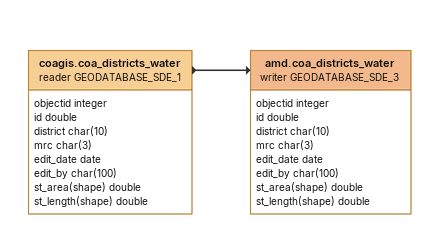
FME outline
coagis.coa_districts_water (reader GEODATABASE_SDE_1)
    attributes: objectid integer, id double, district char(10), mrc char(3), edit_date date, edit_by char(100), st_area(shape) double, st_length(shape) double
    -> amd.coa_districts_water (writer GEODATABASE_SDE_3)
amd.coa_districts_water (writer GEODATABASE_SDE_3)
    attributes: objectid integer, id double, district char(10), mrc char(3), edit_date date, edit_by char(100), st_area(shape) double, st_length(shape) double
